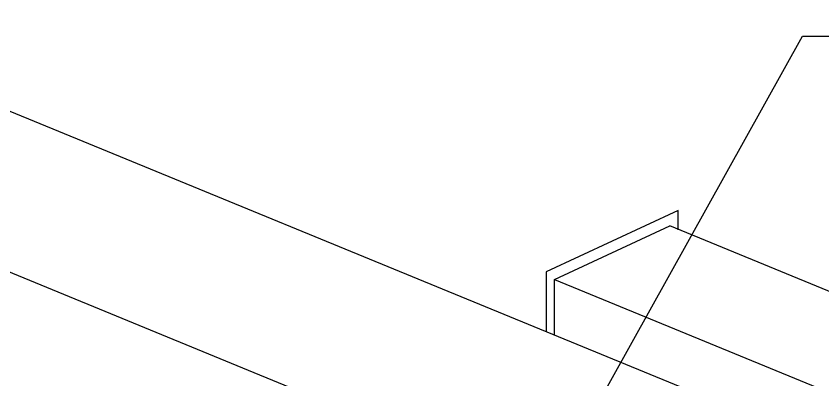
# Model space of a CAD drawing. Header units: metres. Extents: x 20 to 415, y 5 to 292.
# Drawn here: x 252.49 to 280.29, y 241.56 to 254.07 of the extents above; entities that cross this region are included whole.
import ezdxf

# ---------------------------------------------------------------- set-up
doc = ezdxf.new("R2010")
doc.units = ezdxf.units.M
doc.layers.add('ВОЗДУХОВОДЫ', color=7, linetype='Continuous')
doc.layers.add('ОБОЗНАЧЕНИЯ', color=7, linetype='Continuous')

msp = doc.modelspace()

# ---------------------------------------------------------------- linework, layer by layer
at = {"layer": 'ВОЗДУХОВОДЫ'}
for points in [[(314.045, 225.451), (244.283, 254.07)], [(247.165, 247.362), (265.683, 239.761)], [(275.299, 247.387), (270.759, 245.27), (270.759, 243.23)], [(275.299, 246.724), (275.299, 247.387)], [(271.04, 243.102), (271.04, 245.015), (275.019, 246.852)], [(275.007, 246.852), (275.007, 246.852)], [(326.212, 225.834), (275.019, 246.852)], [(271.04, 245.015), (322.411, 223.921)], [(271.046, 245.012), (271.047, 245.011)]]:
    msp.add_lwpolyline(points, dxfattribs=at)
at = {"layer": 'ОБОЗНАЧЕНИЯ'}
for points in [[(271.065, 238.103), (279.585, 253.382)], [(279.585, 253.382), (288.028, 253.382)]]:
    msp.add_lwpolyline(points, dxfattribs=at)

doc.saveas('drawing.dxf')
